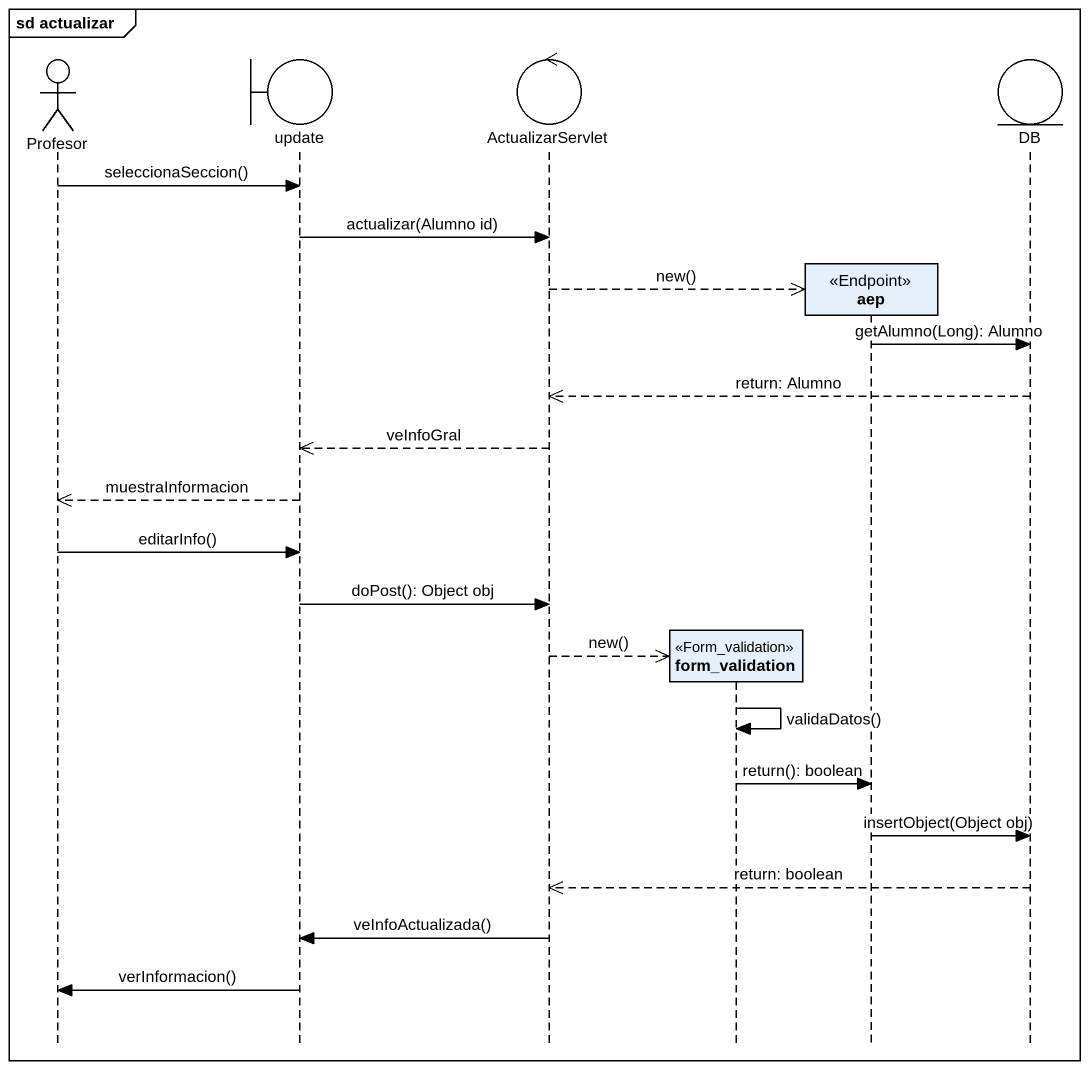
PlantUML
@startuml
mainframe sd actualizar
hide footbox
actor Profesor
boundary update
control ActualizarServlet
participant form_validation <<Form_validation>>
participant aep <<Endpoint>>
entity DB

Profesor -> update : seleccionaSeccion()
update -> ActualizarServlet : actualizar(Alumno id)
ActualizarServlet -->> aep ** : new()
aep -> DB : getAlumno(Long): Alumno
DB -->> ActualizarServlet : return: Alumno
ActualizarServlet -->> update : veInfoGral
update -->> Profesor : muestraInformacion
Profesor -> update : editarInfo()
update -> ActualizarServlet : doPost(): Object obj
ActualizarServlet -->> form_validation ** : new()
form_validation -> form_validation : validaDatos()
form_validation -> aep : return(): boolean
aep -> DB : insertObject(Object obj)
DB -->> ActualizarServlet : return: boolean
ActualizarServlet -> update : veInfoActualizada()
update -> Profesor : verInformacion()
@enduml
